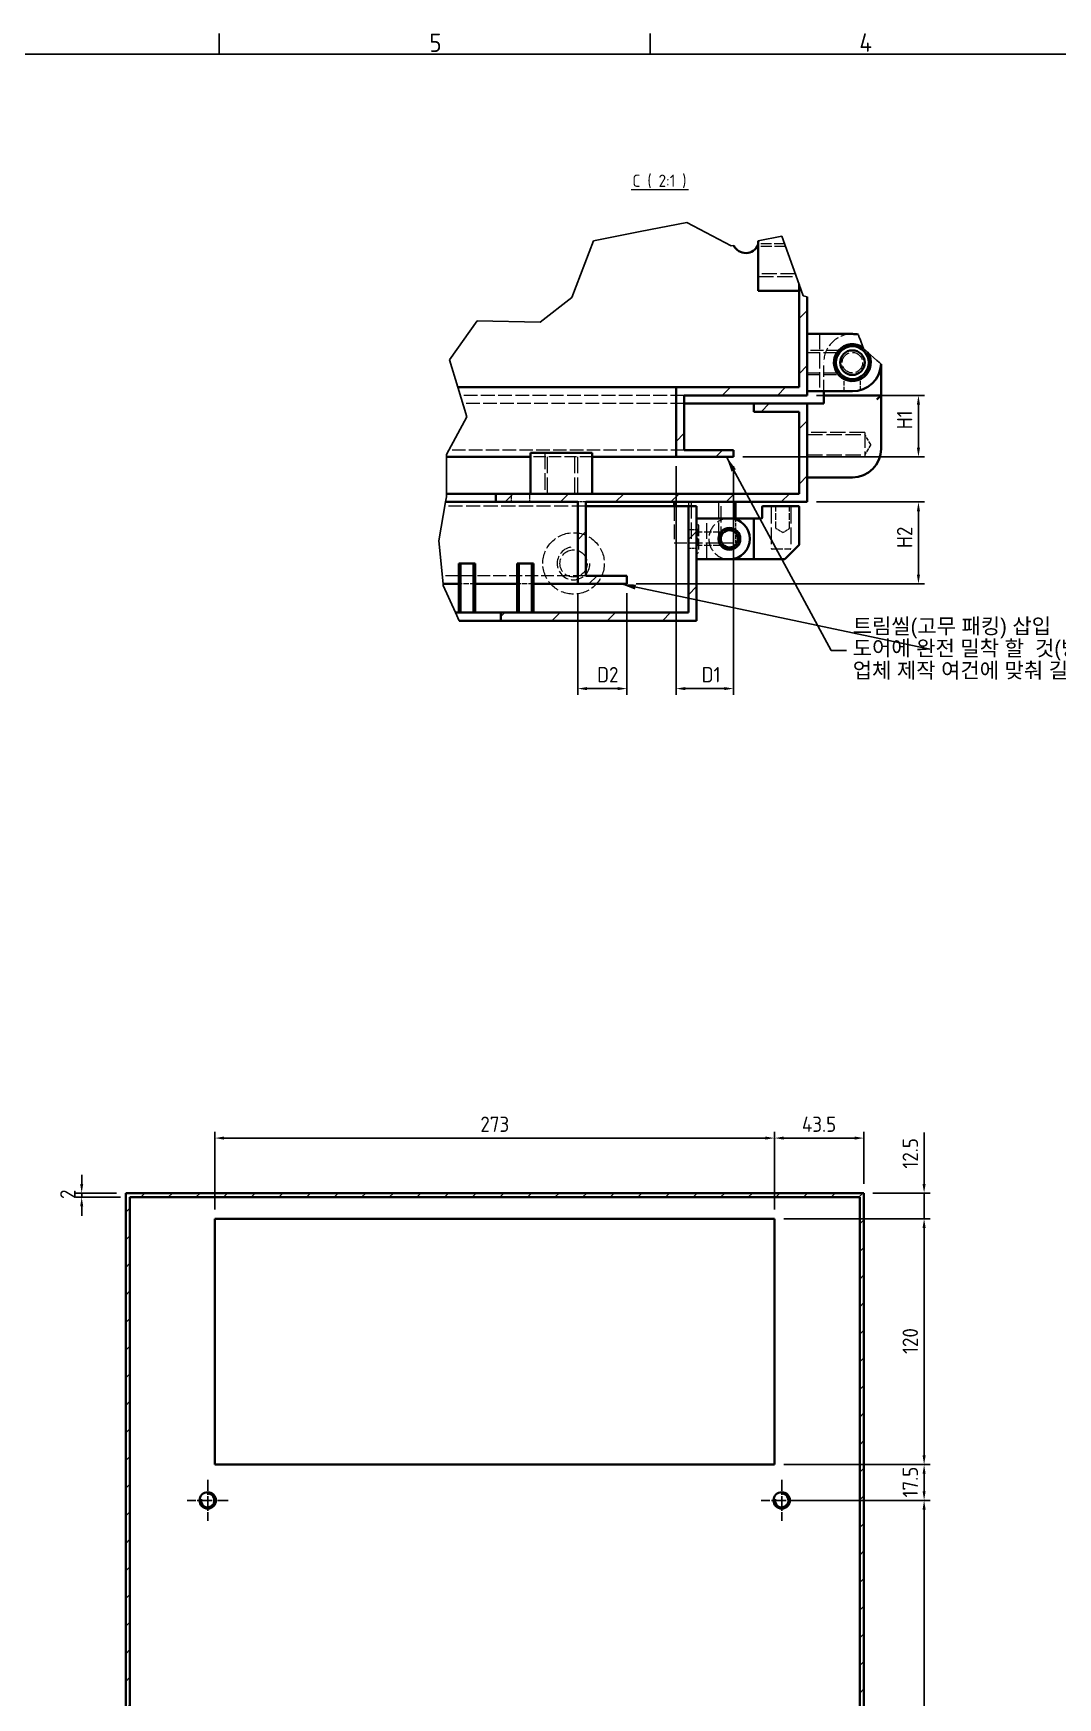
# Model space of a CAD drawing. Header units: millimetres. Extents: x 0 to 2523, y 0 to 1782.
# Drawn here: x 1381 to 1881, y 920 to 1732 of the extents above; entities that cross this region are included whole.
import ezdxf

# ---------------------------------------------------------------- set-up
doc = ezdxf.new("R2010")
doc.units = ezdxf.units.MM
doc.header["$LTSCALE"] = 3
doc.linetypes.add('CHAIN', pattern=[0.3543, 0.2362, -0.0295, 0.0591, -0.0295])
doc.linetypes.add('DASHED', pattern=[0.2067, 0.1654, -0.0413])
doc.layers.get('0').update_dxf_attribs({"color": 3, "lineweight": 25})
for name, color, linetype, lineweight in [('가려진 것(ISO)', 2, 'DASHED', 18), ('가시적인 것(ISO)', 3, 'Continuous', 40), ('가시적인 좁은 것(ISO)', 3, 'Continuous', 35), ('경계(ISO)', 7, 'Continuous', 25), ('기호(ISO)', 5, 'Continuous', 25), ('끊기 선(JIS)', 7, 'Continuous', 25), ('중심 표식(ISO)', 1, 'Continuous', 25), ('치수(ISO)', 2, 'Continuous', 25), ('해치(ISO)', 7, 'Continuous', 18)]:
    doc.layers.add(name, color=color, linetype=linetype, lineweight=lineweight)
doc.styles.add('문자 텍스트_M2B', font='isocp.shx')
doc.styles.add('치수 텍스트_PSTEK_POSCO', font='isocp.shx')
doc.styles.add('텍스트 스타일512', font='isocp.shx')
doc.dimstyles.new('치수_PSTEK_POSCO', dxfattribs={"dimscale": 3, "dimtxt": 2.5, "dimasz": 1.5, "dimexe": 1, "dimexo": 1.5, "dimgap": 1, "dimtad": 1, "dimrnd": 1e-08, "dimdsep": 46, "dimtxsty": '치수 텍스트_PSTEK_POSCO', "dimcen": 0.09, "dimdle": 10, "dimclrd": 7, "dimclre": 7, "dimclrt": 2, "dimadec": 1, "dimazin": 2, "dimtfac": 1, "dimtmove": 0, "dimatfit": 3, "dimfxl": 0, "dimtolj": 1, "dimlwd": -1, "dimlwe": -1, "dimarcsym": 0})
doc.dimstyles.new('치수_PSTEK_POSCO$7', dxfattribs={"dimscale": 3, "dimtxt": 2.5, "dimasz": 2.5, "dimexe": 1, "dimexo": 1.5, "dimgap": 1, "dimtad": 1, "dimrnd": 1e-08, "dimdsep": 46, "dimtxsty": '치수 텍스트_PSTEK_POSCO', "dimcen": 0.09, "dimdle": 10, "dimclrd": 7, "dimclre": 7, "dimclrt": 2, "dimadec": 1, "dimazin": 2, "dimtfac": 1, "dimtmove": 0, "dimatfit": 3, "dimfxl": 0, "dimtolj": 1, "dimlwd": -1, "dimlwe": -1, "dimarcsym": 0})

# ---------------------------------------------------------------- blocks, each defined once
blk = doc.blocks.new('경계 Default Border')
at = {"layer": '경계(ISO)'}
for p, q in [((490.58, 574), (490.58, 577.4)), ((560.67, 574), (560.67, 577.4))]:
    blk.add_line(p, q, dxfattribs=at)
at = {"layer": '경계(ISO)', "flags": 128}
blk.add_lwpolyline([(20, 20), (20, 574), (821, 574), (821, 20), (20, 20)], dxfattribs=at)
at = {"layer": '경계(ISO)', "color": 2, "char_height": 3, "attachment_point": 7, "style": '문자 텍스트_M2B'}
for s, insert in [('5', (524.77, 574.37)), ('4', (594.68, 574.4))]:
    blk.add_mtext(s, dxfattribs=dict(at, insert=insert))
blk = doc.blocks.new('*D105')
at = {"layer": 'Defpoints', "color": 0, "transparency": 16777216}
for p in [(1758.61, 1555.46), (1812.83, 1555.46), (1722.61, 1525.46)]:
    blk.add_point(p, dxfattribs=at)
at = {"layer": '치수(ISO)', "color": 7, "transparency": 16777216}
for p, q in [((1763.11, 1555.46), (1815.83, 1555.46)), ((1812.83, 1529.96), (1812.83, 1550.96)), ((1727.11, 1525.46), (1815.83, 1525.46))]:
    blk.add_line(p, q, dxfattribs=at)
for points in [[(1812.08, 1550.96), (1813.58, 1550.96), (1812.83, 1555.46)], [(1812.08, 1529.96), (1813.58, 1529.96), (1812.83, 1525.46)]]:
    blk.add_solid(points, dxfattribs=at)
at = {"layer": '치수(ISO)', "color": 2, "transparency": 16777216, "insert": (1806.08, 1534.65), "char_height": 7.5, "attachment_point": 4, "rotation": 90, "style": '치수 텍스트_PSTEK_POSCO'}
blk.add_mtext('\\A1; H1', dxfattribs=at)
blk = doc.blocks.new('*D106')
at = {"layer": 'Defpoints', "color": 0, "transparency": 16777216}
for p in [(1758.61, 1503.46), (1670.61, 1463.46), (1812.83, 1463.46)]:
    blk.add_point(p, dxfattribs=at)
at = {"layer": '치수(ISO)', "color": 7, "transparency": 16777216}
for p, q in [((1763.11, 1503.46), (1815.83, 1503.46)), ((1812.83, 1498.96), (1812.83, 1467.96)), ((1675.11, 1463.46), (1815.83, 1463.46))]:
    blk.add_line(p, q, dxfattribs=at)
for points in [[(1812.08, 1498.96), (1813.58, 1498.96), (1812.83, 1503.46)], [(1812.08, 1467.96), (1813.58, 1467.96), (1812.83, 1463.46)]]:
    blk.add_solid(points, dxfattribs=at)
at = {"layer": '치수(ISO)', "color": 2, "transparency": 16777216, "insert": (1806.08, 1476.67), "char_height": 7.5, "attachment_point": 4, "rotation": 90, "style": '치수 텍스트_PSTEK_POSCO'}
blk.add_mtext('\\A1; H2', dxfattribs=at)
blk = doc.blocks.new('*D107')
at = {"layer": 'Defpoints', "color": 0, "transparency": 16777216}
for p in [(1694.61, 1525.46), (1722.61, 1525.46), (1694.61, 1412.35)]:
    blk.add_point(p, dxfattribs=at)
at = {"layer": '치수(ISO)', "color": 7, "transparency": 16777216}
for p, q in [((1694.61, 1520.96), (1694.61, 1409.35)), ((1722.61, 1520.96), (1722.61, 1409.35)), ((1718.11, 1412.35), (1699.11, 1412.35))]:
    blk.add_line(p, q, dxfattribs=at)
for points in [[(1699.11, 1413.1), (1699.11, 1411.6), (1694.61, 1412.35)], [(1718.11, 1413.1), (1718.11, 1411.6), (1722.61, 1412.35)]]:
    blk.add_solid(points, dxfattribs=at)
at = {"layer": '치수(ISO)', "color": 2, "transparency": 16777216, "insert": (1702.8, 1419.15), "char_height": 7.5, "attachment_point": 4, "style": '치수 텍스트_PSTEK_POSCO'}
blk.add_mtext('\\A1; D1', dxfattribs=at)
blk = doc.blocks.new('*D108')
at = {"layer": 'Defpoints', "color": 0, "transparency": 16777216}
for p in [(1646.61, 1463.46), (1670.61, 1463.46), (1646.61, 1412.35)]:
    blk.add_point(p, dxfattribs=at)
at = {"layer": '치수(ISO)', "color": 7, "transparency": 16777216}
for p, q in [((1646.61, 1458.96), (1646.61, 1409.35)), ((1670.61, 1458.96), (1670.61, 1409.35)), ((1666.11, 1412.35), (1651.11, 1412.35))]:
    blk.add_line(p, q, dxfattribs=at)
for points in [[(1651.11, 1413.1), (1651.11, 1411.6), (1646.61, 1412.35)], [(1666.11, 1413.1), (1666.11, 1411.6), (1670.61, 1412.35)]]:
    blk.add_solid(points, dxfattribs=at)
at = {"layer": '치수(ISO)', "color": 2, "transparency": 16777216, "insert": (1651.82, 1419.15), "char_height": 7.5, "attachment_point": 4, "style": '치수 텍스트_PSTEK_POSCO'}
blk.add_mtext('\\A1; D2', dxfattribs=at)
blk = doc.blocks.new('*D115')
at = {"layer": 'Defpoints', "color": 0, "transparency": 16777216}
for p in [(1746.16, 1016.07), (1815.59, 1016.07), (1756.16, 536.07)]:
    blk.add_point(p, dxfattribs=at)
at = {"layer": '치수(ISO)', "color": 7, "transparency": 16777216}
for p, q in [((1750.66, 1016.07), (1818.59, 1016.07)), ((1815.59, 540.57), (1815.59, 1011.57)), ((1760.66, 536.07), (1818.59, 536.07))]:
    blk.add_line(p, q, dxfattribs=at)
for points in [[(1814.84, 1011.57), (1816.34, 1011.57), (1815.59, 1016.07)], [(1814.84, 540.57), (1816.34, 540.57), (1815.59, 536.07)]]:
    blk.add_solid(points, dxfattribs=at)
at = {"layer": '치수(ISO)', "color": 2, "transparency": 16777216, "insert": (1808.84, 768.97), "char_height": 7.5, "attachment_point": 4, "rotation": 90, "style": '치수 텍스트_PSTEK_POSCO'}
blk.add_mtext('\\A1;480', dxfattribs=at)
blk = doc.blocks.new('*D116')
at = {"layer": 'Defpoints', "color": 0, "transparency": 16777216}
for p in [(1742.66, 1033.57), (1815.59, 1033.57), (1746.16, 1016.07)]:
    blk.add_point(p, dxfattribs=at)
at = {"layer": '치수(ISO)', "color": 7, "transparency": 16777216}
for p, q in [((1747.16, 1033.57), (1818.59, 1033.57)), ((1815.59, 1020.57), (1815.59, 1029.07)), ((1750.66, 1016.07), (1818.59, 1016.07))]:
    blk.add_line(p, q, dxfattribs=at)
for points in [[(1814.84, 1029.07), (1816.34, 1029.07), (1815.59, 1033.57)], [(1814.84, 1020.57), (1816.34, 1020.57), (1815.59, 1016.07)]]:
    blk.add_solid(points, dxfattribs=at)
at = {"layer": '치수(ISO)', "color": 2, "transparency": 16777216, "insert": (1808.84, 1017.54), "char_height": 7.5, "attachment_point": 4, "rotation": 90, "style": '치수 텍스트_PSTEK_POSCO'}
blk.add_mtext('\\A1;17.5', dxfattribs=at)
blk = doc.blocks.new('*D117')
at = {"layer": 'Defpoints', "color": 0, "transparency": 16777216}
for p in [(1742.66, 1153.57), (1815.59, 1153.57), (1742.66, 1033.57)]:
    blk.add_point(p, dxfattribs=at)
at = {"layer": '치수(ISO)', "color": 7, "transparency": 16777216}
for p, q in [((1747.16, 1153.57), (1818.59, 1153.57)), ((1815.59, 1038.07), (1815.59, 1149.07)), ((1747.16, 1033.57), (1818.59, 1033.57))]:
    blk.add_line(p, q, dxfattribs=at)
for points in [[(1814.84, 1149.07), (1816.34, 1149.07), (1815.59, 1153.57)], [(1814.84, 1038.07), (1816.34, 1038.07), (1815.59, 1033.57)]]:
    blk.add_solid(points, dxfattribs=at)
at = {"layer": '치수(ISO)', "color": 2, "transparency": 16777216, "insert": (1808.84, 1087.59), "char_height": 7.5, "attachment_point": 4, "rotation": 90, "style": '치수 텍스트_PSTEK_POSCO'}
blk.add_mtext('\\A1;120', dxfattribs=at)
blk = doc.blocks.new('*D118')
at = {"layer": 'Defpoints', "color": 0, "transparency": 16777216}
for p in [(1786.16, 1166.07), (1815.59, 1166.07), (1742.66, 1153.57)]:
    blk.add_point(p, dxfattribs=at)
at = {"layer": '치수(ISO)', "color": 7, "transparency": 16777216}
for p, q in [((1815.59, 1170.57), (1815.59, 1195.63)), ((1790.66, 1166.07), (1818.59, 1166.07)), ((1815.59, 1153.57), (1815.59, 1166.07)), ((1747.16, 1153.57), (1818.59, 1153.57)), ((1815.59, 1149.07), (1815.59, 1144.57))]:
    blk.add_line(p, q, dxfattribs=at)
for points in [[(1814.84, 1170.57), (1816.34, 1170.57), (1815.59, 1166.07)], [(1814.84, 1149.07), (1816.34, 1149.07), (1815.59, 1153.57)]]:
    blk.add_solid(points, dxfattribs=at)
at = {"layer": '치수(ISO)', "color": 2, "transparency": 16777216, "insert": (1808.84, 1178.07), "char_height": 7.5, "attachment_point": 4, "rotation": 90, "style": '치수 텍스트_PSTEK_POSCO'}
blk.add_mtext('\\A1;12.5', dxfattribs=at)
blk = doc.blocks.new('*D122')
at = {"layer": 'Defpoints', "color": 0, "transparency": 16777216}
for p in [(1742.66, 1192.95), (1469.66, 1153.57), (1742.66, 1153.57)]:
    blk.add_point(p, dxfattribs=at)
at = {"layer": '치수(ISO)', "color": 7, "transparency": 16777216}
for p, q in [((1469.66, 1158.07), (1469.66, 1195.95)), ((1742.66, 1158.07), (1742.66, 1195.95)), ((1474.16, 1192.95), (1738.16, 1192.95))]:
    blk.add_line(p, q, dxfattribs=at)
for points in [[(1474.16, 1193.7), (1474.16, 1192.2), (1469.66, 1192.95)], [(1738.16, 1193.7), (1738.16, 1192.2), (1742.66, 1192.95)]]:
    blk.add_solid(points, dxfattribs=at)
at = {"layer": '치수(ISO)', "color": 2, "transparency": 16777216, "insert": (1599.16, 1199.7), "char_height": 7.5, "attachment_point": 4, "style": '치수 텍스트_PSTEK_POSCO'}
blk.add_mtext('\\A1;273', dxfattribs=at)
blk = doc.blocks.new('*D123')
at = {"layer": 'Defpoints', "color": 0, "transparency": 16777216}
for p in [(1786.16, 1192.95), (1786.16, 1166.07), (1742.66, 1153.57)]:
    blk.add_point(p, dxfattribs=at)
at = {"layer": '치수(ISO)', "color": 7, "transparency": 16777216}
for p, q in [((1742.66, 1158.07), (1742.66, 1195.95)), ((1786.16, 1170.57), (1786.16, 1195.95)), ((1747.16, 1192.95), (1781.66, 1192.95))]:
    blk.add_line(p, q, dxfattribs=at)
for points in [[(1747.16, 1193.7), (1747.16, 1192.2), (1742.66, 1192.95)], [(1781.66, 1193.7), (1781.66, 1192.2), (1786.16, 1192.95)]]:
    blk.add_solid(points, dxfattribs=at)
at = {"layer": '치수(ISO)', "color": 2, "transparency": 16777216, "insert": (1756.01, 1199.7), "char_height": 7.5, "attachment_point": 4, "style": '치수 텍스트_PSTEK_POSCO'}
blk.add_mtext('\\A1;43.5', dxfattribs=at)
blk = doc.blocks.new('*D124')
at = {"layer": 'Defpoints', "color": 0, "transparency": 16777216}
for p in [(1404.69, 1166.07), (1426.16, 1166.07), (1428.16, 1164.07)]:
    blk.add_point(p, dxfattribs=at)
at = {"layer": '치수(ISO)', "color": 7, "transparency": 16777216}
for p, q in [((1404.69, 1170.57), (1404.69, 1175.07)), ((1421.66, 1166.07), (1401.69, 1166.07)), ((1423.66, 1164.07), (1401.69, 1164.07)), ((1404.69, 1164.07), (1404.69, 1166.07)), ((1404.69, 1159.57), (1404.69, 1155.07))]:
    blk.add_line(p, q, dxfattribs=at)
for points in [[(1403.94, 1170.57), (1405.44, 1170.57), (1404.69, 1166.07)], [(1403.94, 1159.57), (1405.44, 1159.57), (1404.69, 1164.07)]]:
    blk.add_solid(points, dxfattribs=at)
at = {"layer": '치수(ISO)', "color": 2, "transparency": 16777216, "insert": (1397.94, 1163.25), "char_height": 7.5, "attachment_point": 4, "rotation": 90, "style": '치수 텍스트_PSTEK_POSCO'}
blk.add_mtext('\\A1;2', dxfattribs=at)

msp = doc.modelspace()

# ---------------------------------------------------------------- hatches: boundary and pattern name
at = {"layer": '해치(ISO)'}
h = msp.add_hatch(dxfattribs=at)
h.set_pattern_fill('ANSI31', color=256, scale=152.4, style=0)
h.set_pattern_definition([(45, (0, 0), (-13.47038, 13.47038), [])])
h.paths.add_polyline_path([(1754.6122, 1547.4602), (1754.6122, 1507.4602), (1606.6122, 1507.4602), (1606.6122, 1503.4602), (1646.6122, 1503.4602), (1646.6122, 1463.4602), (1670.6122, 1463.4602), (1670.6122, 1467.4602), (1650.6122, 1467.4602), (1650.6122, 1503.4602), (1758.6122, 1503.4602), (1758.6122, 1551.4602), (1732.6122, 1551.4602), (1732.6122, 1547.4602)])
h.paths.add_polyline_path([(1754.6122, 1609.5953), (1756.5732, 1604.0692), (1758.6122, 1603.5966), (1758.6122, 1555.4602), (1698.6122, 1555.4602), (1698.6122, 1528.6602), (1722.6122, 1528.6602), (1722.6122, 1525.4602), (1694.6122, 1525.4602), (1694.6122, 1559.4602), (1754.6122, 1559.4602)])
h.paths.add_polyline_path([(1704.6122, 1501.4602), (1700.6122, 1501.4602), (1700.6122, 1449.4602), (1609.1122, 1449.4602), (1609.1122, 1445.4602), (1704.6122, 1445.4602)])
h = msp.add_hatch(dxfattribs=at)
h.set_pattern_fill('ANSI31', color=256, scale=76.2, style=0)
h.set_pattern_definition([(45, (0, 0), (-6.73519, 6.73519), [])])
h.paths.add_polyline_path([(1426.1645, 1166.0669), (1426.1645, 486.0669), (1451.1645, 486.0669), (1451.1645, 488.0669), (1428.1645, 488.0669), (1428.1645, 1164.0669), (1784.1645, 1164.0669), (1784.1645, 488.0669), (1761.1645, 488.0669), (1761.1645, 486.0669), (1786.1645, 486.0669), (1786.1645, 1166.0669)])

# ---------------------------------------------------------------- linework, layer by layer
at = {"layer": '가려진 것(ISO)', "ltscale": 10.442541}
msp.add_line((1747.563, 1629.4602), (1734.6122, 1629.4602), dxfattribs=at)
at = {"layer": '가려진 것(ISO)', "ltscale": 10.82967}
msp.add_line((1748.0431, 1628.1072), (1734.6122, 1628.1072), dxfattribs=at)
at = {"layer": '가려진 것(ISO)', "ltscale": 14.633434}
msp.add_line((1752.7606, 1614.8132), (1734.6122, 1614.8132), dxfattribs=at)
at = {"layer": '가려진 것(ISO)', "ltscale": 15.020563}
msp.add_line((1734.6122, 1613.4602), (1753.2407, 1613.4602), dxfattribs=at)
at = {"layer": '가려진 것(ISO)', "ltscale": 15.051335}
for p, q in [((1764.6122, 1585.4602), (1764.6122, 1557.4602)), ((1786.6122, 1537.3262), (1758.6122, 1537.3262)), ((1758.6122, 1536.4602), (1786.6122, 1536.4602)), ((1758.6122, 1526.4602), (1786.6122, 1526.4602)), ((1758.6122, 1525.5942), (1786.6122, 1525.5942))]:
    msp.add_line(p, q, dxfattribs=at)
at = {"layer": '가려진 것(ISO)', "ltscale": 12.703598}
for p, q in [((1774.3672, 1577.3262), (1758.6122, 1577.3262)), ((1758.6122, 1576.4602), (1774.3672, 1576.4602)), ((1758.6122, 1566.4602), (1774.3672, 1566.4602)), ((1758.6122, 1565.5942), (1774.3672, 1565.5942))]:
    msp.add_line(p, q, dxfattribs=at)
at = {"layer": '가려진 것(ISO)', "ltscale": 2.049378}
for p, q in [((1774.3672, 1577.3262), (1774.3672, 1576.4602)), ((1774.3672, 1566.4602), (1774.3672, 1565.5942))]:
    msp.add_line(p, q, dxfattribs=at)
at = {"layer": '가려진 것(ISO)', "ltscale": 11.288502}
msp.add_line((1766.6122, 1557.4602), (1766.6122, 1571.4602), dxfattribs=at)
at = {"layer": '가려진 것(ISO)', "ltscale": 4.489776}
msp.add_line((1776.6122, 1557.4602), (1776.6122, 1564.532), dxfattribs=at)
at = {"layer": '가려진 것(ISO)', "ltscale": 4.119254}
msp.add_line((1784.6122, 1558.0438), (1784.6122, 1564.532), dxfattribs=at)
at = {"layer": '가려진 것(ISO)', "ltscale": 13.557092}
msp.add_line((1698.6122, 1555.4602), (1589.3244, 1555.4602), dxfattribs=at)
at = {"layer": '가려진 것(ISO)', "ltscale": 13.405501}
msp.add_line((1698.6122, 1551.4602), (1590.5464, 1551.4602), dxfattribs=at)
at = {"layer": '가려진 것(ISO)', "ltscale": 14.859364}
msp.add_line((1786.6122, 1537.3262), (1786.6122, 1525.5942), dxfattribs=at)
at = {"layer": '가려진 것(ISO)', "ltscale": 3.703371}
for q in [(1786.6122, 1536.4602), (1786.6122, 1526.4602)]:
    msp.add_line((1789.6165, 1531.4602), q, dxfattribs=at)
at = {"layer": '가려진 것(ISO)', "ltscale": 13.233055}
msp.add_line((1698.6122, 1528.6602), (1583.7307, 1528.6602), dxfattribs=at)
at = {"layer": '가려진 것(ISO)', "ltscale": 16.126431}
for p, q in [((1630.6122, 1527.4602), (1630.6122, 1507.4602)), ((1631.9652, 1507.4602), (1631.9652, 1527.4602)), ((1645.2592, 1507.4602), (1645.2592, 1527.4602)), ((1646.6122, 1507.4602), (1646.6122, 1527.4602)), ((1701.9652, 1503.4602), (1701.9652, 1483.4602)), ((1715.2592, 1503.4602), (1715.2592, 1483.4602)), ((1716.6122, 1483.4602), (1716.6122, 1503.4602))]:
    msp.add_line(p, q, dxfattribs=at)
at = {"layer": '가려진 것(ISO)', "ltscale": 12.094824}
msp.add_line((1653.6122, 1525.4602), (1623.6122, 1525.4602), dxfattribs=at)
at = {"layer": '가려진 것(ISO)', "ltscale": 2.539495}
for p, q in [((1614.1122, 1507.4602), (1614.1122, 1503.4602)), ((1623.1122, 1507.4602), (1623.1122, 1503.4602)), ((1650.6122, 1503.4602), (1646.6122, 1503.4602)), ((1700.6122, 1489.9602), (1704.6122, 1489.9602)), ((1700.6122, 1480.9602), (1704.6122, 1480.9602))]:
    msp.add_line(p, q, dxfattribs=at)
at = {"layer": '가려진 것(ISO)', "ltscale": 1.269698}
msp.add_line((1700.6122, 1503.4602), (1700.6122, 1501.4602), dxfattribs=at)
at = {"layer": '가려진 것(ISO)', "ltscale": 13.864074}
msp.add_line((1650.6122, 1501.4602), (1581.8353, 1501.4602), dxfattribs=at)
at = {"layer": '가려진 것(ISO)', "ltscale": 14.513788}
msp.add_line((1693.6122, 1501.4602), (1693.6122, 1483.4602), dxfattribs=at)
at = {"layer": '가려진 것(ISO)', "ltscale": 15.481374}
msp.add_line((1709.6122, 1475.8602), (1709.6122, 1495.0602), dxfattribs=at)
at = {"layer": '가려진 것(ISO)', "ltscale": 3.574882}
msp.add_line((1723.6122, 1495.4602), (1723.6122, 1489.8294), dxfattribs=at)
at = {"layer": '가려진 것(ISO)', "ltscale": 16.287695}
for p, q in [((1741.0122, 1501.0602), (1741.0122, 1480.8602)), ((1750.6122, 1501.0602), (1750.6122, 1480.8602))]:
    msp.add_line(p, q, dxfattribs=at)
at = {"layer": '가려진 것(ISO)', "ltscale": 6.586144}
for p, q in [((1743.3122, 1490.6865), (1743.3122, 1501.0602)), ((1749.9122, 1490.6865), (1749.9122, 1501.0602))]:
    msp.add_line(p, q, dxfattribs=at)
at = {"layer": '가려진 것(ISO)', "ltscale": 0.12688}
for p, q in [((1705.0122, 1492.4602), (1705.2122, 1492.4602)), ((1705.0122, 1478.4602), (1705.2122, 1478.4602))]:
    msp.add_line(p, q, dxfattribs=at)
at = {"layer": '가려진 것(ISO)', "ltscale": 7.151466}
for p, q in [((1716.2763, 1488.7602), (1705.0122, 1488.7602)), ((1716.2763, 1482.1602), (1705.0122, 1482.1602))]:
    msp.add_line(p, q, dxfattribs=at)
at = {"layer": '가려진 것(ISO)', "ltscale": 1.904597}
for p, q in [((1705.2122, 1487.0602), (1705.2122, 1490.0602)), ((1705.2122, 1482.4602), (1705.2122, 1485.4602))]:
    msp.add_line(p, q, dxfattribs=at)
at = {"layer": '가려진 것(ISO)', "ltscale": 0.25386}
for p, q in [((1705.6122, 1490.0602), (1705.2122, 1490.0602)), ((1705.6122, 1489.9964), (1705.2122, 1489.9964)), ((1705.6122, 1489.8049), (1705.2122, 1489.8049)), ((1705.6122, 1489.7411), (1705.2122, 1489.7411)), ((1705.6122, 1489.6773), (1705.2122, 1489.6773)), ((1705.6122, 1489.6134), (1705.2122, 1489.6134)), ((1705.6122, 1489.5496), (1705.2122, 1489.5496)), ((1705.6122, 1489.4858), (1705.2122, 1489.4858)), ((1705.6122, 1489.3581), (1705.2122, 1489.3581)), ((1705.6122, 1489.2943), (1705.2122, 1489.2943)), ((1705.6122, 1489.2305), (1705.2122, 1489.2305)), ((1705.6122, 1489.1666), (1705.2122, 1489.1666)), ((1705.6122, 1489.1028), (1705.2122, 1489.1028)), ((1705.6122, 1489.039), (1705.2122, 1489.039)), ((1705.6122, 1488.9751), (1705.2122, 1488.9751)), ((1705.6122, 1488.9113), (1705.2122, 1488.9113)), ((1705.6122, 1488.8475), (1705.2122, 1488.8475)), ((1705.6122, 1488.7836), (1705.2122, 1488.7836)), ((1705.6122, 1488.7198), (1705.2122, 1488.7198)), ((1705.6122, 1488.656), (1705.2122, 1488.656)), ((1705.6122, 1488.5922), (1705.2122, 1488.5922)), ((1705.6122, 1488.5283), (1705.2122, 1488.5283)), ((1705.6122, 1488.4645), (1705.2122, 1488.4645)), ((1705.6122, 1488.4007), (1705.2122, 1488.4007)), ((1705.6122, 1488.3368), (1705.2122, 1488.3368)), ((1705.6122, 1488.273), (1705.2122, 1488.273)), ((1705.6122, 1488.2092), (1705.2122, 1488.2092)), ((1705.6122, 1488.1453), (1705.2122, 1488.1453)), ((1705.6122, 1488.0177), (1705.2122, 1488.0177)), ((1705.6122, 1487.9539), (1705.2122, 1487.9539)), ((1705.6122, 1487.89), (1705.2122, 1487.89)), ((1705.6122, 1487.8262), (1705.2122, 1487.8262)), ((1705.6122, 1487.7624), (1705.2122, 1487.7624)), ((1705.6122, 1487.6347), (1705.2122, 1487.6347)), ((1705.6122, 1487.5709), (1705.2122, 1487.5709)), ((1705.6122, 1487.507), (1705.2122, 1487.507)), ((1705.6122, 1487.4432), (1705.2122, 1487.4432)), ((1705.6122, 1487.3794), (1705.2122, 1487.3794)), ((1705.6122, 1487.3156), (1705.2122, 1487.3156)), ((1705.6122, 1487.1241), (1705.2122, 1487.1241)), ((1705.6122, 1487.0602), (1705.2122, 1487.0602)), ((1705.6122, 1485.4602), (1705.2122, 1485.4602)), ((1705.6122, 1485.3964), (1705.2122, 1485.3964)), ((1705.6122, 1485.2687), (1705.2122, 1485.2687)), ((1705.6122, 1485.2049), (1705.2122, 1485.2049)), ((1705.6122, 1485.0773), (1705.2122, 1485.0773)), ((1705.6122, 1485.0134), (1705.2122, 1485.0134)), ((1705.6122, 1484.9496), (1705.2122, 1484.9496)), ((1705.6122, 1484.8858), (1705.2122, 1484.8858)), ((1705.6122, 1484.7581), (1705.2122, 1484.7581)), ((1705.6122, 1484.6943), (1705.2122, 1484.6943)), ((1705.6122, 1484.5028), (1705.2122, 1484.5028)), ((1705.6122, 1484.439), (1705.2122, 1484.439)), ((1705.6122, 1484.3113), (1705.2122, 1484.3113)), ((1705.6122, 1484.2475), (1705.2122, 1484.2475)), ((1705.6122, 1484.1836), (1705.2122, 1484.1836)), ((1705.6122, 1484.1198), (1705.2122, 1484.1198)), ((1705.6122, 1483.9922), (1705.2122, 1483.9922)), ((1705.6122, 1483.9283), (1705.2122, 1483.9283)), ((1705.6122, 1483.8645), (1705.2122, 1483.8645)), ((1705.6122, 1483.8007), (1705.2122, 1483.8007)), ((1705.6122, 1483.7368), (1705.2122, 1483.7368)), ((1705.6122, 1483.673), (1705.2122, 1483.673)), ((1705.6122, 1483.6092), (1705.2122, 1483.6092)), ((1705.6122, 1483.5453), (1705.2122, 1483.5453)), ((1705.6122, 1483.4815), (1705.2122, 1483.4815)), ((1705.6122, 1483.4177), (1705.2122, 1483.4177)), ((1705.6122, 1483.3539), (1705.2122, 1483.3539)), ((1705.6122, 1483.2262), (1705.2122, 1483.2262)), ((1705.6122, 1483.1624), (1705.2122, 1483.1624)), ((1705.6122, 1483.0347), (1705.2122, 1483.0347)), ((1705.6122, 1482.9709), (1705.2122, 1482.9709)), ((1705.6122, 1482.907), (1705.2122, 1482.907)), ((1705.6122, 1482.8432), (1705.2122, 1482.8432)), ((1705.6122, 1482.7156), (1705.2122, 1482.7156)), ((1705.6122, 1482.6517), (1705.2122, 1482.6517)), ((1705.6122, 1482.5241), (1705.2122, 1482.5241)), ((1705.6122, 1482.4602), (1705.2122, 1482.4602))]:
    msp.add_line(p, q, dxfattribs=at)
at = {"layer": '가려진 것(ISO)', "ltscale": 10.643445}
msp.add_line((1705.6122, 1492.0602), (1705.6122, 1478.8602), dxfattribs=at)
at = {"layer": '가려진 것(ISO)', "ltscale": 3.966337}
msp.add_line((1723.6122, 1489.7076), (1723.6122, 1483.4602), dxfattribs=at)
at = {"layer": '가려진 것(ISO)', "ltscale": 2.300508}
for q in [(1743.5062, 1490.3437), (1749.7182, 1490.3437)]:
    msp.add_line((1746.6122, 1488.4774), q, dxfattribs=at)
at = {"layer": '가려진 것(ISO)', "ltscale": 12.477361}
msp.add_line((1693.6122, 1483.4602), (1715.7041, 1483.4602), dxfattribs=at)
at = {"layer": '가려진 것(ISO)', "ltscale": 12.943173}
msp.add_line((1715.8122, 1483.4602), (1723.6122, 1483.4602), dxfattribs=at)
at = {"layer": '가려진 것(ISO)', "ltscale": 5.58701}
msp.add_line((1750.2122, 1480.4602), (1741.4122, 1480.4602), dxfattribs=at)
at = {"layer": '가려진 것(ISO)', "ltscale": 12.552939}
msp.add_line((1650.6122, 1467.4602), (1580.5555, 1467.4602), dxfattribs=at)
at = {"layer": '가려진 것(ISO)', "ltscale": 5.079091}
for p, q in [((1596.6122, 1463.4602), (1588.6122, 1463.4602)), ((1625.1122, 1463.4602), (1617.1122, 1463.4602))]:
    msp.add_line(p, q, dxfattribs=at)
at = {"layer": '가려진 것(ISO)', "ltscale": 12.665669}
for centre, radius in [((1780.6122, 1571.4602), 5), ((1644.6122, 1473.4602), 15)]:
    msp.add_circle(centre, radius, dxfattribs=at)
at = {"layer": '가려진 것(ISO)', "ltscale": 13.470193}
msp.add_circle((1644.6122, 1473.4602), 6.647, dxfattribs=at)
at = {"layer": '가려진 것(ISO)', "ltscale": 1.391464}
msp.add_arc((1728.6122, 1631.4602), 6.5, 337.3801351, 356.700163, dxfattribs=at)
at = {"layer": '가려진 것(ISO)', "ltscale": 11.821292}
msp.add_arc((1780.6122, 1571.4602), 14, 90, 180, dxfattribs=at)
at = {"layer": '가려진 것(ISO)', "ltscale": 0.398819}
for centre, start, end in [((1709.2122, 1495.0602), 0, 90), ((1740.6122, 1501.0602), 0, 90), ((1742.9122, 1501.0602), 0, 90), ((1750.3122, 1501.0602), 90, 180), ((1751.0122, 1501.0602), 90, 180), ((1705.0122, 1492.8602), 180, 270), ((1705.0122, 1489.1602), 180, 270), ((1705.2122, 1492.0602), 0, 90), ((1705.0122, 1481.7602), 90, 180), ((1705.2122, 1478.8602), 270, 0), ((1741.4122, 1480.8602), 180, 270), ((1750.2122, 1480.8602), 270, 0), ((1705.0122, 1478.0602), 90, 180), ((1709.2122, 1475.8602), 270, 0)]:
    msp.add_arc(centre, 0.4, start, end, dxfattribs=at)
at = {"layer": '가려진 것(ISO)', "ltscale": 12.665669}
msp.add_arc((1720.6122, 1485.4602), 10, 90, 270, dxfattribs=at)
at = {"layer": '가려진 것(ISO)', "ltscale": 0.0568}
msp.add_arc((1716.2763, 1489.1602), 0.4, 292.2918825, 305.1289907, dxfattribs=at)
at = {"layer": '가려진 것(ISO)', "ltscale": 0.261413}
for centre, start, end in [((1743.7122, 1490.6865), 180, 239), ((1749.5122, 1490.6865), 301, 0)]:
    msp.add_arc(centre, 0.4, start, end, dxfattribs=at)
at = {"layer": '가려진 것(ISO)', "ltscale": 12.159042}
msp.add_arc((1644.6122, 1473.4602), 8, 100, 10, dxfattribs=at)
at = {"layer": '가려진 것(ISO)', "ltscale": 0.057089}
msp.add_arc((1716.2763, 1481.7602), 0.4, 54.8729907, 67.7752985, dxfattribs=at)
at = {"layer": '가려진 것(ISO)', "ltscale": 0.718945}
msp.add_open_spline([(1715.9995, 1488.0705), (1715.8743, 1487.8492), (1715.7462, 1487.5846), (1715.6366, 1487.2861)], degree=3, dxfattribs=at)
at = {"layer": '가려진 것(ISO)', "ltscale": 0.098701}
msp.add_open_spline([(1716.2763, 1488.7602), (1716.3191, 1488.7602), (1716.3624, 1488.7673), (1716.4115, 1488.7837), (1716.4198, 1488.7868), (1716.428, 1488.7901)], degree=3, knots=[0, 0, 0, 0, 0.00642098807, 0.00642098807, 0.00775299373, 0.00775299373, 0.00775299373, 0.00775299373], dxfattribs=at)
at = {"layer": '가려진 것(ISO)'}
msp.add_open_spline([(1716.5064, 1488.833), (1716.5064, 1488.8331), (1716.5064, 1488.8331), (1716.5065, 1488.8331)], degree=3, dxfattribs=at)
at = {"layer": '가려진 것(ISO)', "ltscale": 0.083126}
msp.add_open_spline([(1716.5065, 1488.8331), (1716.5239, 1488.8454), (1716.5405, 1488.8591), (1716.5601, 1488.8783), (1716.5643, 1488.8826), (1716.5706, 1488.8893), (1716.5727, 1488.8917), (1716.5756, 1488.8949), (1716.5764, 1488.8958), (1716.5775, 1488.897), (1716.5778, 1488.8974), (1716.5784, 1488.8981), (1716.5787, 1488.8984), (1716.5792, 1488.8989), (1716.5793, 1488.8991), (1716.58, 1488.8999), (1716.5801, 1488.9), (1716.5803, 1488.9003), (1716.5803, 1488.9003), (1716.5804, 1488.9004), (1716.5804, 1488.9004), (1716.5804, 1488.9004), (1716.5804, 1488.9004), (1716.5804, 1488.9004)], degree=3, knots=[0, 0, 0, 0, 0.00320525663, 0.00320525663, 0.00411320261, 0.00411320261, 0.00458526925, 0.00458526925, 0.00476264109, 0.00476264109, 0.00484290345, 0.00484290345, 0.00492400842, 0.00492400842, 0.00500500783, 0.00500500783, 0.00533243333, 0.00533243333, 0.00565204822, 0.00565204822, 0.00630511605, 0.00630511605, 0.00654785653, 0.00654785653, 0.00654785653, 0.00654785653], dxfattribs=at)
at = {"layer": '가려진 것(ISO)', "ltscale": 0.06846}
msp.add_open_spline([(1715.3425, 1484.8943), (1715.3463, 1484.859), (1715.3504, 1484.8239), (1715.3549, 1484.789)], degree=3, dxfattribs=at)
at = {"layer": '가려진 것(ISO)', "ltscale": 0.098403}
msp.add_open_spline([(1716.4276, 1482.1305), (1716.3873, 1482.147), (1716.3438, 1482.1569), (1716.2924, 1482.16), (1716.2843, 1482.1602), (1716.2763, 1482.1602)], degree=3, knots=[0, 0, 0, 0, 0.00652349054, 0.00652349054, 0.00772823777, 0.00772823777, 0.00772823777, 0.00772823777], dxfattribs=at)
at = {"layer": '가려진 것(ISO)', "ltscale": 0.080086}
msp.add_open_spline([(1716.5804, 1482.02), (1716.5804, 1482.02), (1716.5804, 1482.02), (1716.5803, 1482.0201), (1716.5803, 1482.0202), (1716.58, 1482.0206), (1716.5799, 1482.0207), (1716.5796, 1482.021), (1716.5794, 1482.0212), (1716.5791, 1482.0216), (1716.5789, 1482.0219), (1716.5783, 1482.0225), (1716.5779, 1482.0229), (1716.5762, 1482.0249), (1716.5746, 1482.0267), (1716.5671, 1482.0351), (1716.5608, 1482.0415), (1716.5395, 1482.0622), (1716.5234, 1482.0755), (1716.5064, 1482.0874)], degree=3, knots=[0.04577294422, 0.04577294422, 0.04577294422, 0.04577294422, 0.0463265168, 0.0463265168, 0.04685754242, 0.04685754242, 0.04702603739, 0.04702603739, 0.04711051654, 0.04711051654, 0.04719599504, 0.04719599504, 0.04728133379, 0.04728133379, 0.04762550456, 0.04762550456, 0.048972834, 0.048972834, 0.05208123506, 0.05208123506, 0.05208123506, 0.05208123506], dxfattribs=at)
at = {"layer": '가시적인 것(ISO)'}
for p, q in [((1734.6122, 1630.9927), (1734.6122, 1606.4602)), ((1754.6122, 1609.5953), (1754.6122, 1559.4602)), ((1754.6122, 1606.4602), (1734.6122, 1606.4602)), ((1758.6122, 1555.4602), (1758.6122, 1603.5966)), ((1758.6122, 1585.4602), (1780.6122, 1585.4602)), ((1794.6122, 1570.7487), (1794.6122, 1555.4602)), ((1694.6122, 1559.4602), (1588.1024, 1559.4602)), ((1754.6122, 1559.4602), (1694.6122, 1559.4602)), ((1694.6122, 1559.4602), (1694.6122, 1525.4602)), ((1698.6122, 1528.6602), (1698.6122, 1555.4602)), ((1698.6122, 1555.4602), (1758.6122, 1555.4602)), ((1780.6122, 1557.4602), (1758.6122, 1557.4602)), ((1766.6122, 1555.4602), (1766.6122, 1557.4602)), ((1766.6122, 1553.4602), (1766.6122, 1555.4602)), ((1794.6122, 1555.4602), (1766.6122, 1555.4602)), ((1766.6122, 1553.4602), (1766.6122, 1551.4602)), ((1792.6122, 1553.4602), (1794.6122, 1555.4602)), ((1794.6122, 1555.4602), (1794.6122, 1529.4602)), ((1732.6122, 1551.4602), (1698.6122, 1551.4602)), ((1732.6122, 1551.4602), (1732.6122, 1547.4602)), ((1758.6122, 1551.4602), (1732.6122, 1551.4602)), ((1732.6122, 1547.4602), (1754.6122, 1547.4602)), ((1754.6122, 1547.4602), (1754.6122, 1507.4602)), ((1758.6122, 1503.4602), (1758.6122, 1551.4602)), ((1766.6122, 1551.4602), (1758.6122, 1551.4602)), ((1653.6122, 1527.4602), (1623.6122, 1527.4602)), ((1623.6122, 1507.4602), (1623.6122, 1527.4602)), ((1653.6122, 1507.4602), (1653.6122, 1527.4602)), ((1722.6122, 1528.6602), (1698.6122, 1528.6602)), ((1722.6122, 1525.4602), (1722.6122, 1528.6602)), ((1623.6122, 1525.4602), (1582.6101, 1525.4602)), ((1694.6122, 1525.4602), (1653.6122, 1525.4602)), ((1694.6122, 1525.4602), (1722.6122, 1525.4602)), ((1780.6122, 1515.4602), (1758.6122, 1515.4602)), ((1606.6122, 1503.4602), (1582.1914, 1503.4602)), ((1582.6244, 1507.4602), (1606.6122, 1507.4602)), ((1606.6122, 1507.4602), (1606.6122, 1503.4602)), ((1754.6122, 1507.4602), (1606.6122, 1507.4602)), ((1606.6122, 1503.4602), (1646.6122, 1503.4602)), ((1646.6122, 1503.4602), (1646.6122, 1463.4602)), ((1650.6122, 1503.4602), (1758.6122, 1503.4602)), ((1650.6122, 1467.4602), (1650.6122, 1503.4602)), ((1693.6122, 1503.4602), (1693.6122, 1501.4602)), ((1723.6122, 1503.4602), (1723.6122, 1495.4602)), ((1700.6122, 1501.4602), (1650.6122, 1501.4602)), ((1704.6122, 1501.4602), (1700.6122, 1501.4602)), ((1700.6122, 1501.4602), (1700.6122, 1449.4602)), ((1704.6122, 1445.4602), (1704.6122, 1501.4602)), ((1705.0122, 1495.4602), (1720.6122, 1495.4602)), ((1732.2122, 1495.4602), (1720.6122, 1495.4602)), ((1733.0122, 1495.4602), (1732.2122, 1495.4602)), ((1732.6122, 1495.0602), (1732.6122, 1478.6259)), ((1736.2122, 1495.4602), (1733.0122, 1495.4602)), ((1736.6122, 1501.0602), (1736.6122, 1495.8602)), ((1751.4465, 1501.4602), (1737.0122, 1501.4602)), ((1754.2122, 1501.4602), (1751.4465, 1501.4602)), ((1754.6122, 1501.0602), (1754.6122, 1482.6259)), ((1723.6122, 1489.8294), (1723.6122, 1489.7076)), ((1715.7041, 1483.4602), (1715.8122, 1483.4602)), ((1754.495, 1482.3431), (1747.7293, 1475.5774)), ((1596.6122, 1473.4602), (1588.6122, 1473.4602)), ((1588.6122, 1449.4602), (1588.6122, 1473.4602)), ((1596.6122, 1449.4602), (1596.6122, 1473.4602)), ((1625.1122, 1473.4602), (1617.1122, 1473.4602)), ((1617.1122, 1449.4602), (1617.1122, 1473.4602)), ((1625.1122, 1449.4602), (1625.1122, 1473.4602)), ((1720.6122, 1475.4602), (1705.0122, 1475.4602)), ((1720.6122, 1475.4602), (1732.2122, 1475.4602)), ((1732.2122, 1475.4602), (1733.0122, 1475.4602)), ((1732.6122, 1475.8602), (1732.6122, 1478.6259)), ((1747.4465, 1475.4602), (1733.0122, 1475.4602)), ((1588.6122, 1463.4602), (1580.9605, 1463.4602)), ((1617.1122, 1463.4602), (1596.6122, 1463.4602)), ((1646.6122, 1463.4602), (1625.1122, 1463.4602)), ((1646.6122, 1463.4602), (1670.6122, 1463.4602)), ((1670.6122, 1467.4602), (1650.6122, 1467.4602)), ((1670.6122, 1463.4602), (1670.6122, 1467.4602)), ((1587.0224, 1449.4602), (1609.1122, 1449.4602)), ((1700.6122, 1449.4602), (1609.1122, 1449.4602)), ((1609.1122, 1449.4602), (1609.1122, 1445.4602)), ((1609.1122, 1445.4602), (1588.8368, 1445.4602)), ((1609.1122, 1445.4602), (1704.6122, 1445.4602)), ((1426.1645, 1166.0669), (1426.1645, 486.0669)), ((1786.1645, 1166.0669), (1426.1645, 1166.0669)), ((1428.1645, 488.0669), (1428.1645, 1164.0669)), ((1428.1645, 1164.0669), (1784.1645, 1164.0669)), ((1784.1645, 1164.0669), (1784.1645, 488.0669)), ((1786.1645, 486.0669), (1786.1645, 1166.0669)), ((1469.6645, 1033.5669), (1469.6645, 1153.5669)), ((1469.6645, 1153.5669), (1742.6645, 1153.5669)), ((1742.6645, 1153.5669), (1742.6645, 1033.5669)), ((1742.6645, 1033.5669), (1469.6645, 1033.5669))]:
    msp.add_line(p, q, dxfattribs=at)
for centre, radius in [((1780.6122, 1571.4602), 8), ((1780.6122, 1571.4602), 6), ((1720.6122, 1485.4602), 5.3), ((1720.6122, 1485.4602), 5.2), ((1720.6122, 1485.4602), 4.2), ((1466.1645, 1016.0669), 4), ((1746.1645, 1016.0669), 4)]:
    msp.add_circle(centre, radius, dxfattribs=at)
for centre, radius, start, end in [((1728.6122, 1631.4602), 6.5, 204.9110152, 337.3801351), ((1780.6122, 1571.4602), 14, 78.3282861, 90), ((1780.6122, 1571.4602), 9, 53.7985052, 34.4156609), ((1780.6122, 1571.4602), 14, 270, 357.1492222), ((1780.6122, 1529.4602), 14, 270, 0), ((1705.0122, 1495.0602), 0.4, 90, 180), ((1720.6122, 1485.4602), 10, 270, 90), ((1733.0122, 1495.0602), 0.4, 90, 180), ((1736.2122, 1495.8602), 0.4, 270, 0), ((1737.0122, 1501.0602), 0.4, 90, 180), ((1754.2122, 1501.0602), 0.4, 0, 90), ((1754.2122, 1482.6259), 0.4, 315, 0), ((1705.0122, 1475.8602), 0.4, 180, 270), ((1733.0122, 1475.8602), 0.4, 180, 270), ((1747.4465, 1475.8602), 0.4, 270, 315)]:
    msp.add_arc(centre, radius, start, end, dxfattribs=at)
for points, knots in [([(1716.5574, 1488.8732), (1716.5222, 1488.8314), (1716.447, 1488.7416), (1716.2547, 1488.4816), (1716.1363, 1488.3088), (1715.872, 1487.8488), (1715.7218, 1487.5376), (1715.5998, 1487.1825)], [0, 0, 0, 0, 0.05351917, 0.05351917, 0.107427384, 0.107427384, 0.172783913, 0.172783913, 0.172783913, 0.172783913]), ([(1715.3431, 1486.0317), (1715.3272, 1485.8845), (1715.3172, 1485.7344), (1715.3074, 1485.318), (1715.3219, 1485.0475), (1715.3549, 1484.789)], [0, 0, 0, 0, 0.0225601295, 0.0225601295, 0.062516854, 0.062516854, 0.062516854, 0.062516854]), ([(1716.4885, 1482.1308), (1716.5221, 1482.0892), (1716.5477, 1482.0587), (1716.5703, 1482.0319), (1716.5753, 1482.026), (1716.5793, 1482.0214), (1716.58, 1482.0206), (1716.5804, 1482.0201), (1716.5804, 1482.02), (1716.5804, 1482.02)], [0, 0, 0, 0, 0.0269944178, 0.0269944178, 0.0397526939, 0.0397526939, 0.0445337675, 0.0445337675, 0.0457729442, 0.0457729442, 0.0457729442, 0.0457729442])]:
    msp.add_open_spline(points, degree=3, knots=knots, dxfattribs=at)
for points in [[(1716.5783, 1488.8979), (1716.569, 1488.887), (1716.5361, 1488.8488), (1716.484, 1488.784)], [(1716.2761, 1482.4126), (1716.3913, 1482.2486), (1716.4881, 1482.1302), (1716.5392, 1482.0689)], [(1716.4885, 1482.1308), (1716.538, 1482.0695), (1716.5692, 1482.0332), (1716.5783, 1482.0226)]]:
    msp.add_open_spline(points, degree=3, dxfattribs=at)
at = {"layer": '가시적인 좁은 것(ISO)'}
for p, q in [((1589.4482, 1473.4602), (1589.4482, 1449.4602)), ((1595.7762, 1449.4602), (1595.7762, 1473.4602)), ((1617.9482, 1473.4602), (1617.9482, 1449.4602)), ((1624.2762, 1449.4602), (1624.2762, 1473.4602))]:
    msp.add_line(p, q, dxfattribs=at)
for centre in [(1466.1645, 1016.0669), (1746.1645, 1016.0669)]:
    msp.add_arc(centre, 3.256, 170, 80, dxfattribs=at)
at = {"layer": '기호(ISO)', "color": 7, "lineweight": 18}
msp.add_line((1672.7161, 1655.9995), (1700.7209, 1655.9995), dxfattribs=at)
at = {"layer": '끊기 선(JIS)'}
for p, q in [((1654.395, 1630.9085), (1677.0342, 1635.5473)), ((1677.0342, 1635.5473), (1699.8947, 1639.7899)), ((1699.8947, 1639.7899), (1721.5111, 1628.4922)), ((1746.2322, 1633.2105), (1734.6122, 1630.9927)), ((1754.6122, 1609.5953), (1746.2322, 1633.2105)), ((1643.7024, 1603.2271), (1654.395, 1630.9085)), ((1721.5111, 1628.4922), (1722.7169, 1628.7224)), ((1754.6122, 1609.5953), (1756.5732, 1604.0692)), ((1628.2561, 1591.2747), (1643.7024, 1603.2271)), ((1756.5732, 1604.0692), (1758.6122, 1603.5966)), ((1584.0287, 1572.7944), (1597.519, 1591.8025)), ((1597.519, 1591.8025), (1628.2561, 1591.2747)), ((1784.3307, 1582.8696), (1785.9278, 1578.7227)), ((1788.0368, 1576.547), (1792.562, 1572.5565)), ((1588.1024, 1559.4602), (1584.0287, 1572.7944)), ((1794.5949, 1570.7639), (1794.6122, 1570.7487)), ((1592.5268, 1544.9779), (1588.1024, 1559.4602)), ((1582.6093, 1526.5797), (1592.5268, 1544.9779)), ((1582.6101, 1525.4602), (1582.6093, 1526.5797)), ((1582.6244, 1507.4602), (1582.6101, 1525.4602)), ((1578.8249, 1484.5513), (1582.1914, 1503.4602)), ((1582.1914, 1503.4602), (1582.6256, 1505.8992)), ((1582.6256, 1505.8992), (1582.6244, 1507.4602)), ((1580.9605, 1463.4602), (1578.8249, 1484.5513)), ((1581.0435, 1462.6409), (1580.9605, 1463.4602)), ((1587.0224, 1449.4602), (1581.0435, 1462.6409)), ((1588.8368, 1445.4602), (1587.0224, 1449.4602))]:
    msp.add_line(p, q, dxfattribs=at)
for points, knots in [([(1783.4444, 1585.1708), (1783.4532, 1585.1481), (1783.4662, 1585.1141), (1783.5385, 1584.9266), (1783.6046, 1584.7549), (1783.7494, 1584.379), (1783.857, 1584.0995), (1784.0673, 1583.5535), (1784.2101, 1583.1827), (1784.3307, 1582.8696)], [0, 0, 0, 0, 0.034725103, 0.034725103, 0.072725677, 0.072725677, 0.115932084, 0.115932084, 0.166254917, 0.166254917, 0.166254917, 0.166254917]), ([(1792.562, 1572.5565), (1792.8517, 1572.3011), (1793.1956, 1571.9978), (1793.6867, 1571.5648), (1793.9301, 1571.3502), (1794.2505, 1571.0676), (1794.3945, 1570.9407), (1794.5486, 1570.8047), (1794.5764, 1570.7803), (1794.5949, 1570.7639)], [-0.176135136, -0.176135136, -0.176135136, -0.176135136, -0.118207917, -0.118207917, -0.072085698, -0.072085698, -0.033724353, -0.033724353, 0, 0, 0, 0])]:
    msp.add_open_spline(points, degree=3, knots=knots, dxfattribs=at)
for points, weights in [([(1785.9278, 1578.7227), (1786.0214, 1578.4799), (1786.1121, 1578.2442)], [1, 1.00195278672, 1.00306988193]), ([(1786.1121, 1578.2442), (1787.06, 1577.4083), (1788.0368, 1576.547)], [1.01527230133, 1.01832540995, 1])]:
    msp.add_rational_spline(points, weights, degree=2, dxfattribs=at)
at = {"layer": '중심 표식(ISO)', "linetype": 'CHAIN', "ltscale": 7.407949}
for p, q in [((1466.1645, 1026.0669), (1466.1645, 1006.0669)), ((1746.1645, 1026.0669), (1746.1645, 1006.0669)), ((1476.1645, 1016.0669), (1456.1645, 1016.0669)), ((1756.1645, 1016.0669), (1736.1645, 1016.0669))]:
    msp.add_line(p, q, dxfattribs=at)

# ---------------------------------------------------------------- block references
at = {"xscale": 3, "yscale": 3, "zscale": 3}
msp.add_blockref('경계 Default Border', (0, 0), dxfattribs=at)

# ---------------------------------------------------------------- texts
at = {"layer": '기호(ISO)', "color": 7, "insert": (1673.3401, 1656.663), "char_height": 6, "attachment_point": 7, "style": '텍스트 스타일512'}
msp.add_mtext('C ( 2:1 )', dxfattribs=at)
at = {"layer": '기호(ISO)', "color": 2, "insert": (1780.786, 1430.9726), "char_height": 7.5, "width": 237.743196, "attachment_point": 4, "line_spacing_factor": 0.86273, "style": '치수 텍스트_PSTEK_POSCO'}
msp.add_mtext('{\\f굴림|b0|i0;\\H7.5000;트림씰(고무 패킹) 삽입 \\P도어에 완전 밀착 할  것(방수 IP56)\\P업체 제작 여건에 맞춰 길이 치수(H, D값) 수정 할 것.}', dxfattribs=at)
at = {"layer": '기호(ISO)', "color": 2, "insert": (1821.3422, 1431.5219), "char_height": 7.5, "attachment_point": 4, "style": '치수 텍스트_PSTEK_POSCO'}
msp.add_mtext('{\\fISOCP|b0|i0;\\H7.5000; }', dxfattribs=at)

# ---------------------------------------------------------------- dimensions: what is measured, and where the dimension line sits
at = {"layer": '치수(ISO)', "color": 7}
for base, p1, p2, angle, text, picture, middle in [((1812.8268, 1555.4602), (1722.6122, 1525.4602), (1758.6122, 1555.4602), 270, ' H1', '*D105', (1812.8268, 1540.4602)), ((1694.6122, 1412.3492), (1722.6122, 1525.4602), (1694.6122, 1525.4602), 180, ' D1', '*D107', (1708.6122, 1412.3492)), ((1812.8268, 1463.4602), (1758.6122, 1503.4602), (1670.6122, 1463.4602), 270, ' H2', '*D106', (1812.8268, 1483.4602)), ((1646.6122, 1412.3492), (1670.6122, 1463.4602), (1646.6122, 1463.4602), 180, ' D2', '*D108', (1658.6122, 1412.3492))]:
    dim = msp.add_linear_dim(base=base, p1=p1, p2=p2, angle=angle, text=text, dimstyle='치수_PSTEK_POSCO', override={"dimdec": 2, "dimlfac": 0.5, "dimtp": 0, "dimtm": 0, "dimtdec": 2, "dimtofl": 0, "dimatfit": 1}, dxfattribs=at)
    dim.commit()
    dim.dimension.update_dxf_attribs({"geometry": picture, "text_midpoint": middle, "dimtype": 160})
for base, p1, p2, angle, override, picture, middle in [((1742.6645, 1192.9519), (1469.6645, 1153.5669), (1742.6645, 1153.5669), 180, {"dimdec": 2, "dimtp": 0, "dimtm": 0, "dimtdec": 2, "dimtofl": 0, "dimatfit": 1}, '*D122', (1606.1645, 1192.9519)), ((1786.1645, 1192.9519), (1742.6645, 1153.5669), (1786.1645, 1166.0669), 180, {"dimdec": 2, "dimtp": 0, "dimtm": 0, "dimtdec": 2, "dimtofl": 0, "dimatfit": 1}, '*D123', (1764.4145, 1192.9519)), ((1815.5886, 1166.0669), (1742.6645, 1153.5669), (1786.1645, 1166.0669), 90, {"dimdec": 2, "dimtp": 0, "dimtm": 0, "dimtdec": 2, "dimtofl": 1, "dimatfit": 1}, '*D118', (1815.5886, 1185.3472)), ((1404.6897, 1166.0669), (1428.1645, 1164.0669), (1426.1645, 1166.0669), 270, {"dimdec": 2, "dimtp": 0, "dimtm": 0, "dimtdec": 2, "dimtofl": 1, "dimatfit": 1}, '*D124', (1404.6897, 1165.0669)), ((1815.5886, 1153.5669), (1742.6645, 1033.5669), (1742.6645, 1153.5669), 90, {"dimdec": 2, "dimtp": 0, "dimtm": 0, "dimtdec": 2, "dimtofl": 0, "dimatfit": 1}, '*D117', (1815.5886, 1093.5969)), ((1815.5886, 1033.5669), (1746.1645, 1016.0669), (1742.6645, 1033.5669), 90, {"dimdec": 2, "dimtp": 0, "dimtm": 0, "dimtdec": 2, "dimtofl": 0, "dimatfit": 1}, '*D116', (1815.5886, 1024.8169)), ((1815.5886, 1016.0669), (1756.1645, 536.0669), (1746.1645, 1016.0669), 90, {"dimdec": 2, "dimtp": 0, "dimtm": 0, "dimtdec": 2, "dimtofl": 0, "dimatfit": 1}, '*D115', (1815.5886, 776.0969))]:
    dim = msp.add_linear_dim(base=base, p1=p1, p2=p2, angle=angle, dimstyle='치수_PSTEK_POSCO', override=override, dxfattribs=at)
    dim.commit()
    dim.dimension.update_dxf_attribs({"geometry": picture, "text_midpoint": middle, "dimtype": 160})

# ---------------------------------------------------------------- leaders
at = {"layer": '기호(ISO)', "color": 7, "annotation_type": 0, "has_hookline": 1, "hookline_direction": 0}
for points, text_width in [([(1719.1582, 1525.4602), (1770.286, 1430.9726), (1777.786, 1430.9726)], 224.9101), ([(1667.4901, 1463.4602), (1818.3422, 1431.5219)], 3.3346)]:
    msp.add_leader(points, dimstyle='치수_PSTEK_POSCO$7', override={"dimtad": 0}, dxfattribs=dict(at, text_width=text_width))

doc.saveas('drawing.dxf')
